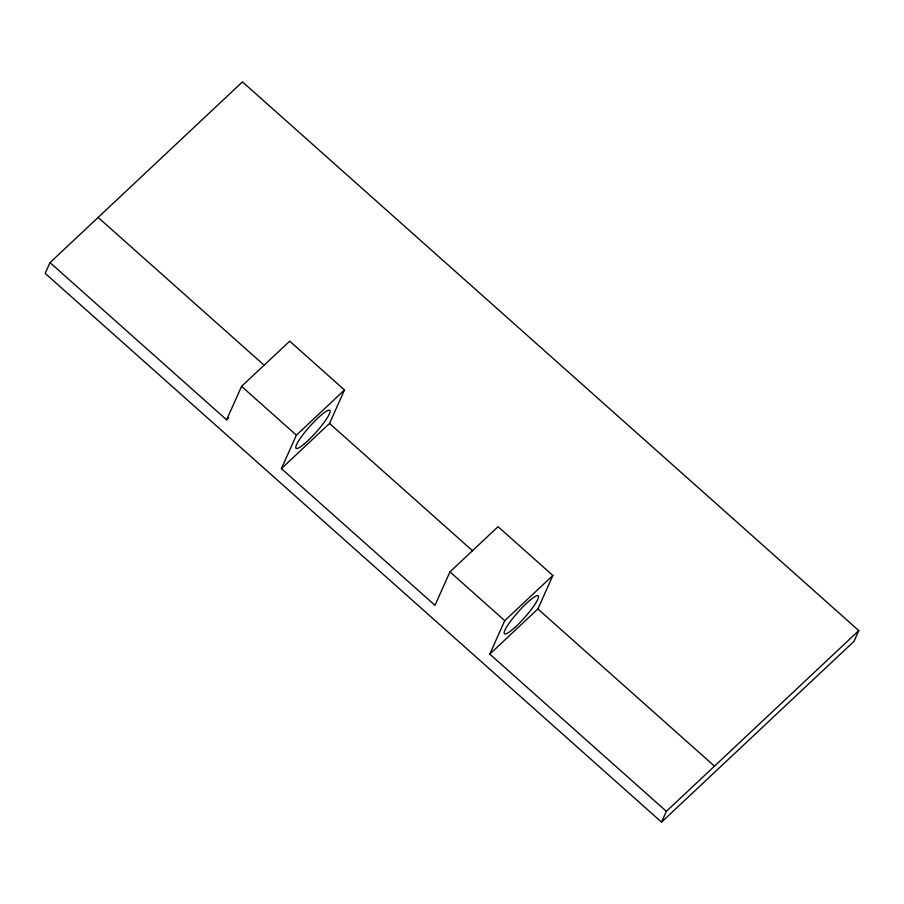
<?xml version="1.0" encoding="UTF-8"?>
<svg xmlns="http://www.w3.org/2000/svg" width="904" height="904" viewBox="0 0 904 904"><rect width="100%" height="100%" fill="white"/><g stroke="black" fill="none" stroke-linecap="round" stroke-linejoin="round"><path stroke-width="1.36" d="M50.025 262.623L45.2 273.403L661.547 822.12L853.975 641.377L858.8 630.596L242.453 81.88L50.025 262.623L226.61 419.829L228.655 417.908M226.61 419.829L241.571 386.358L289.687 341.181L344.492 389.974L329.531 423.445L281.415 468.622L434.982 605.33L449.943 571.87L498.059 526.682L552.864 575.475L537.891 608.946L489.787 654.123L666.372 811.34L661.547 822.12M281.415 468.622L296.388 435.163L344.492 389.974M489.787 654.123L504.76 620.664L552.864 575.475M666.372 811.34L858.8 630.596M98.129 217.435L264.205 365.284M329.531 423.445L472.566 550.785M537.891 608.946L714.476 766.151M241.571 386.358L296.388 435.163M449.943 571.87L504.76 620.664M303.767 444.339A25.425 4.283 -48.3 0 0 330.152 411.433A25.425 4.283 -48.3 0 0 304.953 432.135A25.425 4.283 -48.3 0 0 303.767 444.339M514.986 627.365A25.425 4.283 -48.3 0 0 538.343 595.951A25.425 4.283 -48.3 0 0 510.647 621.104A25.425 4.283 -48.3 0 0 514.986 627.365"/></g></svg>
